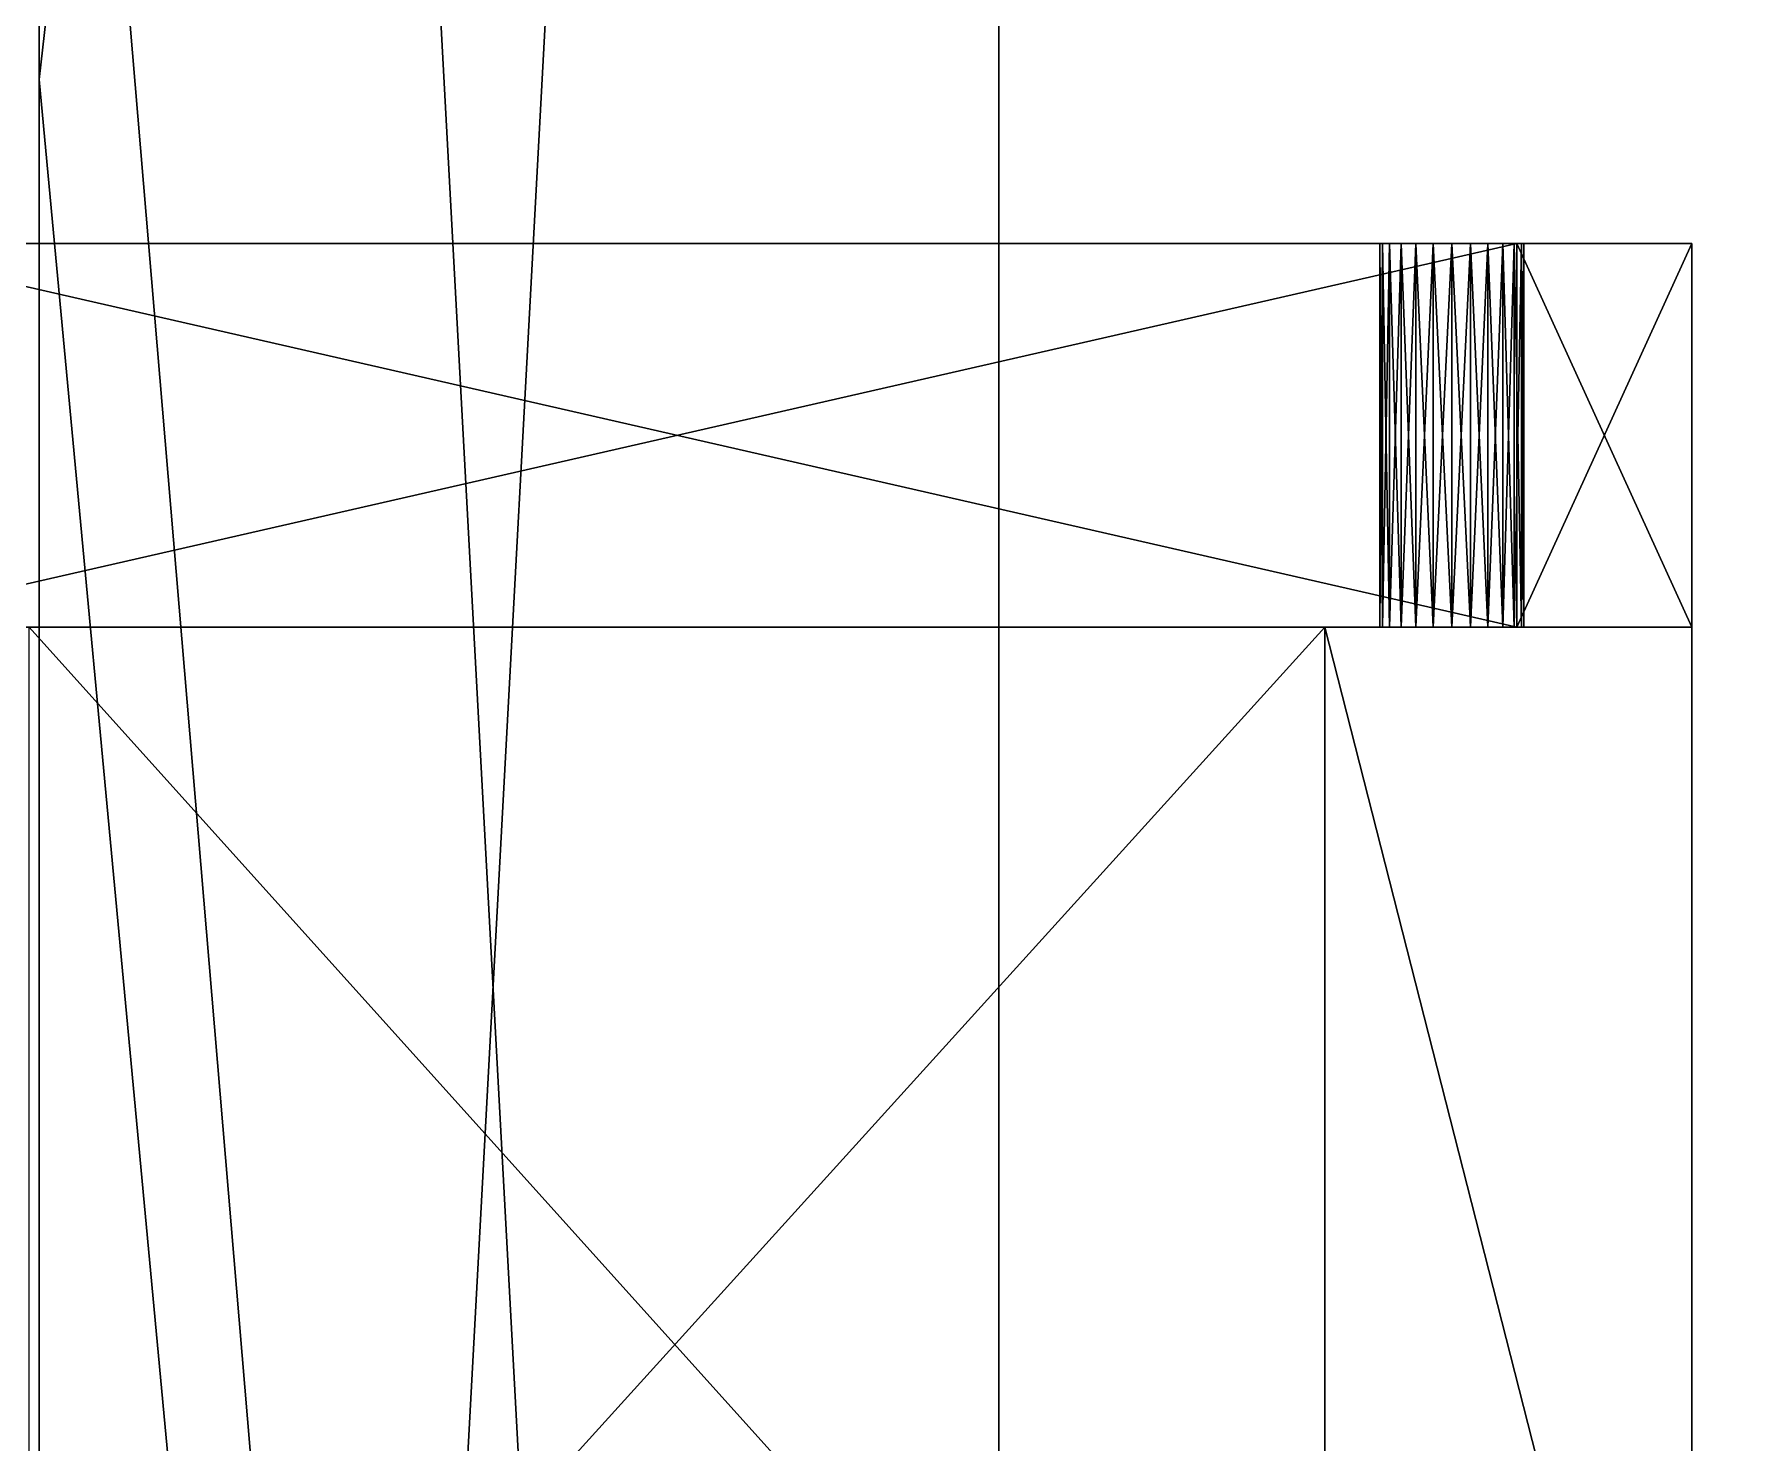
# Model space of a CAD drawing. Extents: x -10 to 423, y -13 to 423.
# Drawn here: x 9.9 to 45.53, y 195.5 to 224.86 of the extents above; entities that cross this region are included whole.
import ezdxf

# ---------------------------------------------------------------- set-up
doc = ezdxf.new("R2010")
doc.units = 0
doc.layers.get('0').update_dxf_attribs({"color": 13, "linetype": 'CONTINUOUS'})
for name, color, linetype in [('CONNECTEUR_PLATEAU', 36, 'CONTINUOUS'), ('NEMA17', 134, 'CONTINUOUS'), ('PLATEAU', 252, 'CONTINUOUS')]:
    doc.layers.add(name, color=color, linetype=linetype)

# ---------------------------------------------------------------- blocks, each defined once
blk = doc.blocks.new('FOND')
mesh = blk.add_polyface()
corners = [(430, 430), (0, 0), (0, 430), (430, 0)]
mesh.append_faces([[corners[k] for k in face] for face in [(0, 1, 2), (1, 0, 3)]], dxfattribs={"vtx0": -1})
mesh = blk.add_polyface()
corners = [(430, 0, 10), (0, 430, 10), (0, 0, 10), (430, 430, 10)]
mesh.append_faces([[corners[k] for k in face] for face in [(0, 1, 2), (1, 0, 3)]], dxfattribs={"vtx0": -1})
blk = doc.blocks.new('COMPONENT_2')
at = {"layer": 'NEMA17'}
for p, q in [((38.65, 42.3), (3.65, 42.3)), ((42.3, 38.769), (38.65, 42.3)), ((38.65, 42.3, 8), (38.65, 42.3)), ((36.55, 38.599, 8), (36.55, 38.599)), ((36.912, 38.749, 8), (36.912, 38.749)), ((37.3, 38.8, 8), (37.3, 38.8)), ((37.688, 38.749, 8), (37.688, 38.749)), ((38.05, 38.599, 8), (38.05, 38.599)), ((42.3, 38.769, 8), (42.3, 38.769)), ((42.3, 3.65), (42.3, 38.769)), ((36.239, 38.361, 8), (36.239, 38.361)), ((38.361, 38.361, 8), (38.361, 38.361)), ((36.001, 38.05, 8), (36.001, 38.05)), ((38.599, 38.05, 8), (38.599, 38.05)), ((35.851, 37.688, 8), (35.851, 37.688)), ((38.749, 37.688, 8), (38.749, 37.688)), ((35.8, 37.3, 8), (35.8, 37.3)), ((38.8, 37.3, 8), (38.8, 37.3)), ((35.851, 36.912, 8), (35.851, 36.912)), ((38.749, 36.912, 8), (38.749, 36.912)), ((36.001, 36.55, 8), (36.001, 36.55)), ((38.599, 36.55, 8), (38.599, 36.55)), ((36.239, 36.239, 8), (36.239, 36.239)), ((36.55, 36.001, 8), (36.55, 36.001)), ((38.05, 36.001, 8), (38.05, 36.001)), ((38.361, 36.239, 8), (38.361, 36.239)), ((36.912, 35.851, 8), (36.912, 35.851)), ((37.3, 35.8, 8), (37.3, 35.8)), ((37.688, 35.851, 8), (37.688, 35.851)), ((36.912, 6.449, 8), (36.912, 6.449)), ((37.3, 6.5, 8), (37.3, 6.5)), ((37.688, 6.449, 8), (37.688, 6.449)), ((36.239, 6.061, 8), (36.239, 6.061)), ((36.55, 6.299, 8), (36.55, 6.299)), ((38.05, 6.299, 8), (38.05, 6.299)), ((38.361, 6.061, 8), (38.361, 6.061)), ((36.001, 5.75, 8), (36.001, 5.75)), ((38.599, 5.75, 8), (38.599, 5.75)), ((35.851, 5.388, 8), (35.851, 5.388)), ((38.749, 5.388, 8), (38.749, 5.388)), ((35.8, 5, 8), (35.8, 5)), ((38.8, 5, 8), (38.8, 5)), ((35.851, 4.612, 8), (35.851, 4.612)), ((38.749, 4.612, 8), (38.749, 4.612)), ((36.001, 4.25, 8), (36.001, 4.25)), ((36.239, 3.939, 8), (36.239, 3.939)), ((38.361, 3.939, 8), (38.361, 3.939)), ((38.599, 4.25, 8), (38.599, 4.25)), ((36.55, 3.701, 8), (36.55, 3.701)), ((38.05, 3.701, 8), (38.05, 3.701)), ((38.65, 0), (42.3, 3.65)), ((42.3, 3.65, 8), (42.3, 3.65)), ((36.912, 3.551, 8), (36.912, 3.551)), ((37.3, 3.5, 8), (37.3, 3.5)), ((37.688, 3.551, 8), (37.688, 3.551)), ((3.65, 0), (38.65, 0)), ((38.65, 0, 8), (38.65, 0))]:
    blk.add_line(p, q, dxfattribs=at)
at = {"layer": 'NEMA17', "extrusion": (0, 0, -1)}
for centre in [(-37.3, 37.3), (-37.3, 5)]:
    blk.add_circle(centre, 1.5, dxfattribs=at)
at = {"layer": 'NEMA17'}
mesh = blk.add_polyface(dxfattribs=at)
corners = [(3.65, 42.3), (0, 3.65), (0, 38.712), (3.5, 37.3), (3.551, 37.688), (3.701, 38.05), (3.939, 38.361), (4.25, 38.599), (4.612, 38.749), (5, 38.8), (38.65, 42.3), (5.388, 38.749), (5.75, 38.599), (6.061, 38.361), (6.299, 38.05), (6.449, 37.688), (6.5, 37.3), (6.5, 5), (36.001, 38.05), (35.851, 37.688), (35.8, 37.3), (36.239, 38.361), (36.55, 38.599), (36.912, 38.749), (37.3, 38.8), (37.688, 38.749), (38.05, 38.599), (38.361, 38.361), (38.599, 38.05), (38.749, 37.688), (42.3, 38.769), (38.8, 37.3), (38.8, 5), (3.5, 5), (3.65, 0), (3.551, 4.612), (3.701, 4.25), (3.939, 3.939), (4.25, 3.701), (4.612, 3.551), (5, 3.5), (38.65, 0), (5.388, 3.551), (5.75, 3.701), (6.061, 3.939), (6.299, 4.25), (6.449, 4.612), (36.001, 4.25), (35.851, 4.612), (35.8, 5), (36.239, 3.939), (36.55, 3.701), (36.912, 3.551), (37.3, 3.5), (37.688, 3.551), (38.05, 3.701), (38.361, 3.939), (38.599, 4.25), (38.749, 4.612), (42.3, 3.65), (35.851, 36.912), (35.851, 5.388), (36.001, 5.75), (36.001, 36.55), (36.239, 36.239), (36.239, 6.061), (36.55, 36.001), (36.55, 6.299), (36.912, 35.851), (36.912, 6.449), (37.3, 35.8), (37.3, 6.5), (37.688, 35.851), (37.688, 6.449), (38.05, 6.299), (38.05, 36.001), (38.361, 36.239), (38.361, 6.061), (38.599, 36.55), (38.599, 5.75), (38.749, 36.912), (38.749, 5.388), (3.551, 36.912), (3.551, 5.388), (3.701, 5.75), (3.701, 36.55), (3.939, 6.061), (3.939, 36.239), (4.25, 36.001), (4.25, 6.299), (4.612, 6.449), (4.612, 35.851), (5, 6.5), (5, 35.8), (5.388, 35.851), (5.388, 6.449), (5.75, 6.299), (5.75, 36.001), (6.061, 6.061), (6.061, 36.239), (6.299, 5.75), (6.299, 36.55), (6.449, 36.912), (6.449, 5.388)]
mesh.append_faces([[corners[k] for k in face] for face in [(0, 1, 2)]], dxfattribs={"vtx0": -1})
mesh.append_faces([[corners[k] for k in face] for face in [(3, 0, 4), (4, 0, 5), (5, 0, 6), (6, 0, 7), (7, 0, 8), (8, 0, 9), (9, 10, 11), (11, 10, 12), (12, 10, 13), (13, 10, 14), (14, 10, 15), (15, 10, 16), (18, 10, 21), (21, 10, 22), (22, 10, 23), (23, 10, 24), (24, 10, 25), (25, 10, 26), (26, 10, 27), (27, 10, 28), (28, 10, 29), (29, 30, 31), (1, 33, 34), (34, 40, 41), (47, 17, 48), (48, 17, 49), (41, 58, 59), (59, 32, 30), (60, 49, 20), (49, 60, 61), (61, 60, 62), (62, 64, 65), (65, 66, 67), (67, 68, 69), (69, 70, 71), (71, 72, 73), (73, 72, 74), (74, 76, 77), (77, 78, 79), (79, 80, 81), (81, 80, 32), (82, 33, 3), (33, 82, 83), (83, 82, 84), (84, 85, 86), (86, 88, 89), (89, 88, 90), (90, 91, 92), (92, 94, 95), (95, 94, 96), (96, 97, 98), (98, 99, 100), (100, 102, 103), (103, 16, 17)]], dxfattribs={"vtx0": -1, "vtx1": -1})
mesh.append_faces([[corners[k] for k in face] for face in [(1, 0, 3), (16, 10, 17), (17, 10, 18), (31, 30, 32), (33, 1, 3), (41, 17, 47), (49, 17, 20)]], dxfattribs={"vtx0": -1, "vtx1": -1, "vtx2": -1})
mesh.append_faces([[corners[k] for k in face] for face in [(9, 0, 10), (17, 18, 19), (17, 19, 20), (29, 10, 30), (34, 33, 35), (34, 35, 36), (34, 36, 37), (34, 37, 38), (34, 38, 39), (34, 39, 40), (41, 40, 42), (41, 42, 43), (41, 43, 44), (41, 44, 45), (41, 45, 46), (41, 46, 17), (41, 47, 50), (41, 50, 51), (41, 51, 52), (41, 52, 53), (41, 53, 54), (41, 54, 55), (41, 55, 56), (41, 56, 57), (41, 57, 58), (59, 58, 32), (62, 60, 63), (62, 63, 64), (65, 64, 66), (67, 66, 68), (69, 68, 70), (71, 70, 72), (74, 72, 75), (74, 75, 76), (77, 76, 78), (79, 78, 80), (32, 80, 31), (84, 82, 85), (86, 85, 87), (86, 87, 88), (90, 88, 91), (92, 91, 93), (92, 93, 94), (96, 94, 97), (98, 97, 99), (100, 99, 101), (100, 101, 102), (103, 102, 16)]], dxfattribs={"vtx0": -1, "vtx2": -1})
mesh = blk.add_polyface(dxfattribs=at)
corners = [(3.65, 42.3, 8), (38.65, 42.3), (3.65, 42.3), (38.65, 42.3, 8)]
mesh.append_faces([[corners[k] for k in face] for face in [(0, 1, 2), (1, 0, 3)]], dxfattribs={"vtx0": -1})
mesh = blk.add_polyface(dxfattribs=at)
corners = [(38.65, 42.3, 8), (42.3, 38.769), (38.65, 42.3), (42.3, 38.769, 8)]
mesh.append_faces([[corners[k] for k in face] for face in [(0, 1, 2), (1, 0, 3)]], dxfattribs={"vtx0": -1})
mesh = blk.add_polyface(dxfattribs=at)
corners = [(36.55, 38.599, 8), (36.239, 38.361), (36.55, 38.599), (36.239, 38.361, 8)]
mesh.append_faces([[corners[k] for k in face] for face in [(0, 1, 2), (1, 0, 3)]], dxfattribs={"vtx0": -1})
mesh = blk.add_polyface(dxfattribs=at)
corners = [(36.912, 38.749, 8), (36.55, 38.599), (36.912, 38.749), (36.55, 38.599, 8)]
mesh.append_faces([[corners[k] for k in face] for face in [(0, 1, 2), (1, 0, 3)]], dxfattribs={"vtx0": -1})
mesh = blk.add_polyface(dxfattribs=at)
corners = [(37.3, 38.8, 8), (36.912, 38.749), (37.3, 38.8), (36.912, 38.749, 8)]
mesh.append_faces([[corners[k] for k in face] for face in [(0, 1, 2), (1, 0, 3)]], dxfattribs={"vtx0": -1})
mesh = blk.add_polyface(dxfattribs=at)
corners = [(37.688, 38.749, 8), (37.3, 38.8), (37.688, 38.749), (37.3, 38.8, 8)]
mesh.append_faces([[corners[k] for k in face] for face in [(0, 1, 2), (1, 0, 3)]], dxfattribs={"vtx0": -1})
mesh = blk.add_polyface(dxfattribs=at)
corners = [(38.05, 38.599, 8), (37.688, 38.749), (38.05, 38.599), (37.688, 38.749, 8)]
mesh.append_faces([[corners[k] for k in face] for face in [(0, 1, 2), (1, 0, 3)]], dxfattribs={"vtx0": -1})
mesh = blk.add_polyface(dxfattribs=at)
corners = [(38.361, 38.361, 8), (38.05, 38.599), (38.361, 38.361), (38.05, 38.599, 8)]
mesh.append_faces([[corners[k] for k in face] for face in [(0, 1, 2), (1, 0, 3)]], dxfattribs={"vtx0": -1})
mesh = blk.add_polyface(dxfattribs=at)
corners = [(42.3, 38.769), (42.3, 3.65, 8), (42.3, 3.65), (42.3, 38.769, 8)]
mesh.append_faces([[corners[k] for k in face] for face in [(0, 1, 2), (1, 0, 3)]], dxfattribs={"vtx0": -1})
mesh = blk.add_polyface(dxfattribs=at)
corners = [(36.239, 38.361), (36.001, 38.05, 8), (36.001, 38.05), (36.239, 38.361, 8)]
mesh.append_faces([[corners[k] for k in face] for face in [(0, 1, 2), (1, 0, 3)]], dxfattribs={"vtx0": -1})
mesh = blk.add_polyface(dxfattribs=at)
corners = [(38.361, 38.361, 8), (38.599, 38.05), (38.599, 38.05, 8), (38.361, 38.361)]
mesh.append_faces([[corners[k] for k in face] for face in [(0, 1, 2), (1, 0, 3)]], dxfattribs={"vtx0": -1})
mesh = blk.add_polyface(dxfattribs=at)
corners = [(36.001, 38.05), (35.851, 37.688, 8), (35.851, 37.688), (36.001, 38.05, 8)]
mesh.append_faces([[corners[k] for k in face] for face in [(0, 1, 2), (1, 0, 3)]], dxfattribs={"vtx0": -1})
mesh = blk.add_polyface(dxfattribs=at)
corners = [(38.599, 38.05, 8), (38.749, 37.688), (38.749, 37.688, 8), (38.599, 38.05)]
mesh.append_faces([[corners[k] for k in face] for face in [(0, 1, 2), (1, 0, 3)]], dxfattribs={"vtx0": -1})
mesh = blk.add_polyface(dxfattribs=at)
corners = [(35.851, 37.688), (35.8, 37.3, 8), (35.8, 37.3), (35.851, 37.688, 8)]
mesh.append_faces([[corners[k] for k in face] for face in [(0, 1, 2), (1, 0, 3)]], dxfattribs={"vtx0": -1})
mesh = blk.add_polyface(dxfattribs=at)
corners = [(38.749, 37.688, 8), (38.8, 37.3), (38.8, 37.3, 8), (38.749, 37.688)]
mesh.append_faces([[corners[k] for k in face] for face in [(0, 1, 2), (1, 0, 3)]], dxfattribs={"vtx0": -1})
mesh = blk.add_polyface(dxfattribs=at)
corners = [(35.8, 37.3), (35.851, 36.912, 8), (35.851, 36.912), (35.8, 37.3, 8)]
mesh.append_faces([[corners[k] for k in face] for face in [(0, 1, 2), (1, 0, 3)]], dxfattribs={"vtx0": -1})
mesh = blk.add_polyface(dxfattribs=at)
corners = [(38.8, 37.3, 8), (38.749, 36.912), (38.749, 36.912, 8), (38.8, 37.3)]
mesh.append_faces([[corners[k] for k in face] for face in [(0, 1, 2), (1, 0, 3)]], dxfattribs={"vtx0": -1})
mesh = blk.add_polyface(dxfattribs=at)
corners = [(35.851, 36.912), (36.001, 36.55, 8), (36.001, 36.55), (35.851, 36.912, 8)]
mesh.append_faces([[corners[k] for k in face] for face in [(0, 1, 2), (1, 0, 3)]], dxfattribs={"vtx0": -1})
mesh = blk.add_polyface(dxfattribs=at)
corners = [(38.749, 36.912, 8), (38.599, 36.55), (38.599, 36.55, 8), (38.749, 36.912)]
mesh.append_faces([[corners[k] for k in face] for face in [(0, 1, 2), (1, 0, 3)]], dxfattribs={"vtx0": -1})
mesh = blk.add_polyface(dxfattribs=at)
corners = [(36.001, 36.55), (36.239, 36.239, 8), (36.239, 36.239), (36.001, 36.55, 8)]
mesh.append_faces([[corners[k] for k in face] for face in [(0, 1, 2), (1, 0, 3)]], dxfattribs={"vtx0": -1})
mesh = blk.add_polyface(dxfattribs=at)
corners = [(38.599, 36.55, 8), (38.361, 36.239), (38.361, 36.239, 8), (38.599, 36.55)]
mesh.append_faces([[corners[k] for k in face] for face in [(0, 1, 2), (1, 0, 3)]], dxfattribs={"vtx0": -1})
mesh = blk.add_polyface(dxfattribs=at)
corners = [(36.239, 36.239, 8), (36.55, 36.001), (36.239, 36.239), (36.55, 36.001, 8)]
mesh.append_faces([[corners[k] for k in face] for face in [(0, 1, 2), (1, 0, 3)]], dxfattribs={"vtx0": -1})
mesh = blk.add_polyface(dxfattribs=at)
corners = [(36.55, 36.001, 8), (36.912, 35.851), (36.55, 36.001), (36.912, 35.851, 8)]
mesh.append_faces([[corners[k] for k in face] for face in [(0, 1, 2), (1, 0, 3)]], dxfattribs={"vtx0": -1})
mesh = blk.add_polyface(dxfattribs=at)
corners = [(37.688, 35.851, 8), (38.05, 36.001), (37.688, 35.851), (38.05, 36.001, 8)]
mesh.append_faces([[corners[k] for k in face] for face in [(0, 1, 2), (1, 0, 3)]], dxfattribs={"vtx0": -1})
mesh = blk.add_polyface(dxfattribs=at)
corners = [(38.05, 36.001, 8), (38.361, 36.239), (38.05, 36.001), (38.361, 36.239, 8)]
mesh.append_faces([[corners[k] for k in face] for face in [(0, 1, 2), (1, 0, 3)]], dxfattribs={"vtx0": -1})
mesh = blk.add_polyface(dxfattribs=at)
corners = [(36.912, 35.851, 8), (37.3, 35.8), (36.912, 35.851), (37.3, 35.8, 8)]
mesh.append_faces([[corners[k] for k in face] for face in [(0, 1, 2), (1, 0, 3)]], dxfattribs={"vtx0": -1})
mesh = blk.add_polyface(dxfattribs=at)
corners = [(37.3, 35.8, 8), (37.688, 35.851), (37.3, 35.8), (37.688, 35.851, 8)]
mesh.append_faces([[corners[k] for k in face] for face in [(0, 1, 2), (1, 0, 3)]], dxfattribs={"vtx0": -1})
mesh = blk.add_polyface(dxfattribs=at)
corners = [(36.912, 6.449, 8), (36.55, 6.299), (36.912, 6.449), (36.55, 6.299, 8)]
mesh.append_faces([[corners[k] for k in face] for face in [(0, 1, 2), (1, 0, 3)]], dxfattribs={"vtx0": -1})
mesh = blk.add_polyface(dxfattribs=at)
corners = [(37.3, 6.5, 8), (36.912, 6.449), (37.3, 6.5), (36.912, 6.449, 8)]
mesh.append_faces([[corners[k] for k in face] for face in [(0, 1, 2), (1, 0, 3)]], dxfattribs={"vtx0": -1})
mesh = blk.add_polyface(dxfattribs=at)
corners = [(37.688, 6.449, 8), (37.3, 6.5), (37.688, 6.449), (37.3, 6.5, 8)]
mesh.append_faces([[corners[k] for k in face] for face in [(0, 1, 2), (1, 0, 3)]], dxfattribs={"vtx0": -1})
mesh = blk.add_polyface(dxfattribs=at)
corners = [(38.05, 6.299, 8), (37.688, 6.449), (38.05, 6.299), (37.688, 6.449, 8)]
mesh.append_faces([[corners[k] for k in face] for face in [(0, 1, 2), (1, 0, 3)]], dxfattribs={"vtx0": -1})
mesh = blk.add_polyface(dxfattribs=at)
corners = [(36.239, 6.061), (36.001, 5.75, 8), (36.001, 5.75), (36.239, 6.061, 8)]
mesh.append_faces([[corners[k] for k in face] for face in [(0, 1, 2), (1, 0, 3)]], dxfattribs={"vtx0": -1})
mesh = blk.add_polyface(dxfattribs=at)
corners = [(36.55, 6.299, 8), (36.239, 6.061), (36.55, 6.299), (36.239, 6.061, 8)]
mesh.append_faces([[corners[k] for k in face] for face in [(0, 1, 2), (1, 0, 3)]], dxfattribs={"vtx0": -1})
mesh = blk.add_polyface(dxfattribs=at)
corners = [(38.361, 6.061, 8), (38.05, 6.299), (38.361, 6.061), (38.05, 6.299, 8)]
mesh.append_faces([[corners[k] for k in face] for face in [(0, 1, 2), (1, 0, 3)]], dxfattribs={"vtx0": -1})
mesh = blk.add_polyface(dxfattribs=at)
corners = [(38.361, 6.061, 8), (38.599, 5.75), (38.599, 5.75, 8), (38.361, 6.061)]
mesh.append_faces([[corners[k] for k in face] for face in [(0, 1, 2), (1, 0, 3)]], dxfattribs={"vtx0": -1})
mesh = blk.add_polyface(dxfattribs=at)
corners = [(36.001, 5.75), (35.851, 5.388, 8), (35.851, 5.388), (36.001, 5.75, 8)]
mesh.append_faces([[corners[k] for k in face] for face in [(0, 1, 2), (1, 0, 3)]], dxfattribs={"vtx0": -1})
mesh = blk.add_polyface(dxfattribs=at)
corners = [(38.599, 5.75, 8), (38.749, 5.388), (38.749, 5.388, 8), (38.599, 5.75)]
mesh.append_faces([[corners[k] for k in face] for face in [(0, 1, 2), (1, 0, 3)]], dxfattribs={"vtx0": -1})
mesh = blk.add_polyface(dxfattribs=at)
corners = [(35.851, 5.388), (35.8, 5, 8), (35.8, 5), (35.851, 5.388, 8)]
mesh.append_faces([[corners[k] for k in face] for face in [(0, 1, 2), (1, 0, 3)]], dxfattribs={"vtx0": -1})
mesh = blk.add_polyface(dxfattribs=at)
corners = [(38.749, 5.388, 8), (38.8, 5), (38.8, 5, 8), (38.749, 5.388)]
mesh.append_faces([[corners[k] for k in face] for face in [(0, 1, 2), (1, 0, 3)]], dxfattribs={"vtx0": -1})
mesh = blk.add_polyface(dxfattribs=at)
corners = [(35.8, 5), (35.851, 4.612, 8), (35.851, 4.612), (35.8, 5, 8)]
mesh.append_faces([[corners[k] for k in face] for face in [(0, 1, 2), (1, 0, 3)]], dxfattribs={"vtx0": -1})
mesh = blk.add_polyface(dxfattribs=at)
corners = [(38.8, 5, 8), (38.749, 4.612), (38.749, 4.612, 8), (38.8, 5)]
mesh.append_faces([[corners[k] for k in face] for face in [(0, 1, 2), (1, 0, 3)]], dxfattribs={"vtx0": -1})
mesh = blk.add_polyface(dxfattribs=at)
corners = [(35.851, 4.612), (36.001, 4.25, 8), (36.001, 4.25), (35.851, 4.612, 8)]
mesh.append_faces([[corners[k] for k in face] for face in [(0, 1, 2), (1, 0, 3)]], dxfattribs={"vtx0": -1})
mesh = blk.add_polyface(dxfattribs=at)
corners = [(38.749, 4.612, 8), (38.599, 4.25), (38.599, 4.25, 8), (38.749, 4.612)]
mesh.append_faces([[corners[k] for k in face] for face in [(0, 1, 2), (1, 0, 3)]], dxfattribs={"vtx0": -1})
mesh = blk.add_polyface(dxfattribs=at)
corners = [(36.001, 4.25), (36.239, 3.939, 8), (36.239, 3.939), (36.001, 4.25, 8)]
mesh.append_faces([[corners[k] for k in face] for face in [(0, 1, 2), (1, 0, 3)]], dxfattribs={"vtx0": -1})
mesh = blk.add_polyface(dxfattribs=at)
corners = [(36.239, 3.939, 8), (36.55, 3.701), (36.239, 3.939), (36.55, 3.701, 8)]
mesh.append_faces([[corners[k] for k in face] for face in [(0, 1, 2), (1, 0, 3)]], dxfattribs={"vtx0": -1})
mesh = blk.add_polyface(dxfattribs=at)
corners = [(38.05, 3.701, 8), (38.361, 3.939), (38.05, 3.701), (38.361, 3.939, 8)]
mesh.append_faces([[corners[k] for k in face] for face in [(0, 1, 2), (1, 0, 3)]], dxfattribs={"vtx0": -1})
mesh = blk.add_polyface(dxfattribs=at)
corners = [(38.599, 4.25, 8), (38.361, 3.939), (38.361, 3.939, 8), (38.599, 4.25)]
mesh.append_faces([[corners[k] for k in face] for face in [(0, 1, 2), (1, 0, 3)]], dxfattribs={"vtx0": -1})
mesh = blk.add_polyface(dxfattribs=at)
corners = [(36.55, 3.701, 8), (36.912, 3.551), (36.55, 3.701), (36.912, 3.551, 8)]
mesh.append_faces([[corners[k] for k in face] for face in [(0, 1, 2), (1, 0, 3)]], dxfattribs={"vtx0": -1})
mesh = blk.add_polyface(dxfattribs=at)
corners = [(37.688, 3.551, 8), (38.05, 3.701), (37.688, 3.551), (38.05, 3.701, 8)]
mesh.append_faces([[corners[k] for k in face] for face in [(0, 1, 2), (1, 0, 3)]], dxfattribs={"vtx0": -1})
mesh = blk.add_polyface(dxfattribs=at)
corners = [(42.3, 3.65, 8), (38.65, 0), (42.3, 3.65), (38.65, 0, 8)]
mesh.append_faces([[corners[k] for k in face] for face in [(0, 1, 2), (1, 0, 3)]], dxfattribs={"vtx0": -1})
mesh = blk.add_polyface(dxfattribs=at)
corners = [(36.912, 3.551, 8), (37.3, 3.5), (36.912, 3.551), (37.3, 3.5, 8)]
mesh.append_faces([[corners[k] for k in face] for face in [(0, 1, 2), (1, 0, 3)]], dxfattribs={"vtx0": -1})
mesh = blk.add_polyface(dxfattribs=at)
corners = [(37.3, 3.5, 8), (37.688, 3.551), (37.3, 3.5), (37.688, 3.551, 8)]
mesh.append_faces([[corners[k] for k in face] for face in [(0, 1, 2), (1, 0, 3)]], dxfattribs={"vtx0": -1})
mesh = blk.add_polyface(dxfattribs=at)
corners = [(38.65, 0, 8), (3.65, 0), (38.65, 0), (3.65, 0, 8)]
mesh.append_faces([[corners[k] for k in face] for face in [(0, 1, 2), (1, 0, 3)]], dxfattribs={"vtx0": -1})
blk = doc.blocks.new('NEMA17')
at = {"layer": 'NEMA17'}
for p, q in [((34.65, 42.3, 38), (7.65, 42.3, 38)), ((34.65, 42.3, 38), (42.3, 34.68, 38)), ((34.65, 42.3, 8), (34.65, 42.3, 38)), ((42.3, 34.68, 8), (42.3, 34.68, 38)), ((42.3, 7.68, 38), (42.3, 34.68, 38)), ((42.3, 7.68, 38), (34.65, 0, 38)), ((42.3, 7.68, 8), (42.3, 7.68, 38)), ((7.468, 0, 38), (34.65, 0, 38)), ((34.65, 0, 8), (34.65, 0, 38))]:
    blk.add_line(p, q, dxfattribs=at)
blk.add_blockref('COMPONENT_2', (0, 0, 38), dxfattribs=at)
mesh = blk.add_polyface(dxfattribs=at)
corners = [(7.468, 0, 38), (0, 34.68, 38), (0, 7.68, 38), (7.65, 42.3, 38), (34.65, 0, 38), (34.65, 42.3, 38), (42.3, 7.68, 38), (42.3, 34.68, 38)]
mesh.append_faces([[corners[k] for k in face] for face in [(0, 1, 2), (5, 6, 7)]], dxfattribs={"vtx0": -1})
mesh.append_faces([[corners[k] for k in face] for face in [(1, 0, 3), (3, 4, 5)]], dxfattribs={"vtx0": -1, "vtx1": -1})
mesh.append_faces([[corners[k] for k in face] for face in [(3, 0, 4), (5, 4, 6)]], dxfattribs={"vtx0": -1, "vtx2": -1})
mesh = blk.add_polyface(dxfattribs=at)
corners = [(7.65, 42.3, 38), (34.65, 42.3, 8), (7.65, 42.3, 8), (34.65, 42.3, 38)]
mesh.append_faces([[corners[k] for k in face] for face in [(0, 1, 2), (1, 0, 3)]], dxfattribs={"vtx0": -1})
mesh = blk.add_polyface(dxfattribs=at)
corners = [(34.65, 42.3, 38), (42.3, 34.68, 8), (34.65, 42.3, 8), (42.3, 34.68, 38)]
mesh.append_faces([[corners[k] for k in face] for face in [(0, 1, 2), (1, 0, 3)]], dxfattribs={"vtx0": -1})
mesh = blk.add_polyface(dxfattribs=at)
corners = [(42.3, 34.68, 8), (42.3, 7.68, 38), (42.3, 7.68, 8), (42.3, 34.68, 38)]
mesh.append_faces([[corners[k] for k in face] for face in [(0, 1, 2), (1, 0, 3)]], dxfattribs={"vtx0": -1})
mesh = blk.add_polyface(dxfattribs=at)
corners = [(42.3, 7.68, 8), (34.65, 0, 38), (34.65, 0, 8), (42.3, 7.68, 38)]
mesh.append_faces([[corners[k] for k in face] for face in [(0, 1, 2), (1, 0, 3)]], dxfattribs={"vtx0": -1})
mesh = blk.add_polyface(dxfattribs=at)
corners = [(34.65, 0, 38), (7.468, 0, 8), (34.65, 0, 8), (7.468, 0, 38)]
mesh.append_faces([[corners[k] for k in face] for face in [(0, 1, 2), (1, 0, 3)]], dxfattribs={"vtx0": -1})
blk = doc.blocks.new('PLATEAU')
at = {"layer": 'CONNECTEUR_PLATEAU'}
blk.add_line((10, 223.919, 10), (10, 223.919), dxfattribs=at)
at = {"layer": 'PLATEAU'}
for p, q in [((10, 247.584), (10, 223.919)), ((10, 247.584, 10), (10, 223.919, 10)), ((10, 223.919), (10, 30)), ((10, 223.919, 10), (10, 30, 10))]:
    blk.add_line(p, q, dxfattribs=at)
mesh = blk.add_polyface(dxfattribs=at)
corners = [(30, 10, 10), (10, 223.919, 10), (10, 30, 10), (10, 247.584, 10), (10, 380, 10), (30, 400, 10), (390, 10, 10), (390, 400, 10), (410, 30, 10), (410, 380, 10)]
mesh.append_faces([[corners[k] for k in face] for face in [(0, 1, 2), (7, 8, 9)]], dxfattribs={"vtx0": -1})
mesh.append_faces([[corners[k] for k in face] for face in [(1, 0, 3), (3, 0, 4), (4, 0, 5), (5, 6, 7)]], dxfattribs={"vtx0": -1, "vtx1": -1})
mesh.append_faces([[corners[k] for k in face] for face in [(5, 0, 6), (7, 6, 8)]], dxfattribs={"vtx0": -1, "vtx2": -1})
mesh = blk.add_polyface(dxfattribs=at)
corners = [(30, 400), (10, 247.584), (10, 380), (10, 223.919), (10, 30), (30, 10), (390, 10), (390, 400), (410, 30), (410, 380)]
mesh.append_faces([[corners[k] for k in face] for face in [(0, 1, 2), (8, 7, 9)]], dxfattribs={"vtx0": -1})
mesh.append_faces([[corners[k] for k in face] for face in [(1, 0, 3), (3, 0, 4), (4, 0, 5), (5, 0, 6), (6, 7, 8)]], dxfattribs={"vtx0": -1, "vtx1": -1})
mesh.append_faces([[corners[k] for k in face] for face in [(6, 0, 7)]], dxfattribs={"vtx0": -1, "vtx2": -1})
mesh = blk.add_polyface(dxfattribs=at)
corners = [(10, 247.584, 10), (10, 223.919), (10, 223.919, 10), (10, 247.584)]
mesh.append_faces([[corners[k] for k in face] for face in [(0, 1, 2), (1, 0, 3)]], dxfattribs={"vtx0": -1})
mesh = blk.add_polyface(dxfattribs=at)
corners = [(10, 223.919, 10), (10, 30), (10, 30, 10), (10, 223.919)]
mesh.append_faces([[corners[k] for k in face] for face in [(0, 1, 2), (1, 0, 3)]], dxfattribs={"vtx0": -1})

msp = doc.modelspace()

# ---------------------------------------------------------------- block references
at = {"color": 33}
msp.add_blockref('FOND', (-10, -10), dxfattribs=at)
at = {"layer": 'NEMA17', "color": 13, "extrusion": (0, 1, -3.60822e-16), "rotation": 180}
msp.add_blockref('NEMA17', (-2.144, 389.2, 174.5), dxfattribs=at)
at = {"layer": 'PLATEAU', "color": 71}
msp.add_blockref('PLATEAU', (0, 0, 51), dxfattribs=at)

doc.saveas('drawing.dxf')
